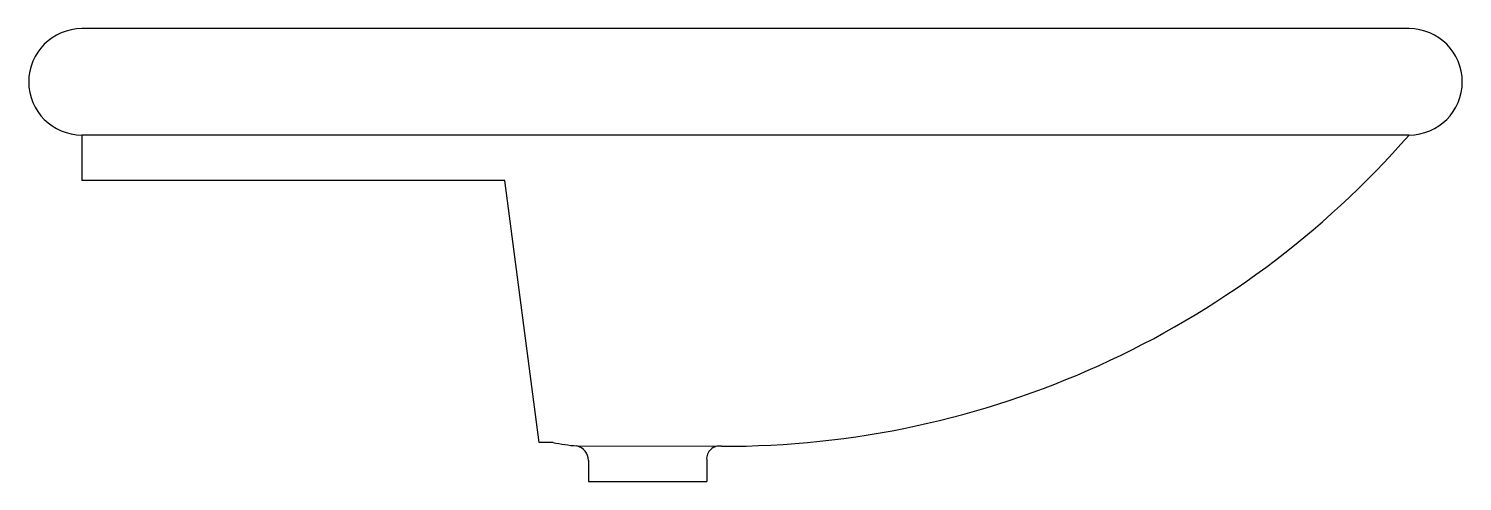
# Model space of a CAD drawing. Header units: millimetres. Extents: x -2916.592 to -2916.107, y 2963.86 to 2964.013.
import ezdxf

# ---------------------------------------------------------------- set-up
doc = ezdxf.new("R2010")
doc.units = ezdxf.units.MM
doc.header["$LTSCALE"] = 10
doc.layers.add('banheiro_louças', color=2, linetype='Continuous')

msp = doc.modelspace()

# ---------------------------------------------------------------- linework, layer by layer
at = {"layer": 'banheiro_louças'}
for p, q in [((-2916.124876689668, 2964.013058042698), (-2916.573603440409, 2964.013058042698)), ((-2916.124876689668, 2963.977058042698), (-2916.573603440409, 2963.977058042698)), ((-2916.573603440409, 2963.977058042698), (-2916.573603440409, 2963.96162721675)), ((-2916.430587425346, 2963.96162721675), (-2916.573603440409, 2963.96162721675)), ((-2916.419020117012, 2963.873051223623), (-2916.430587425346, 2963.96162721675)), ((-2916.41431021121, 2963.873051223623), (-2916.419020117012, 2963.873051223623)), ((-2916.40630430107, 2963.871869015336), (-2916.357329030943, 2963.871733084585)), ((-2916.402369831663, 2963.866905394912), (-2916.402369831663, 2963.859868815369)), ((-2916.362369831663, 2963.867208264032), (-2916.362369831663, 2963.859868815369)), ((-2916.402369831663, 2963.859868815369), (-2916.362369831663, 2963.859868815369))]:
    msp.add_line(p, q, dxfattribs=at)
for centre, radius, start, end in [((-2916.573603440409, 2963.995058042698), 0.01799999999998374, 90, 270), ((-2916.124876689668, 2963.995058042698), 0.01799999999998374, 270, 90), ((-2916.356436449359, 2964.178936968485), 0.3072051805957375, 269.8335274508059, 318.9173611100294), ((-2916.402359960612, 2963.926279175365), 0.05455294067258918, 257.3462972138078, 265.8537261474531), ((-2916.407558170955, 2963.866833960441), 0.005188831032822717, 0.7888140897441184, 76.0161815219052), ((-2916.358086674884, 2963.867506904979), 0.004293555450845243, 79.8363250551071, 183.9884643757031)]:
    msp.add_arc(centre, radius, start, end, dxfattribs=at)

doc.saveas('drawing.dxf')
